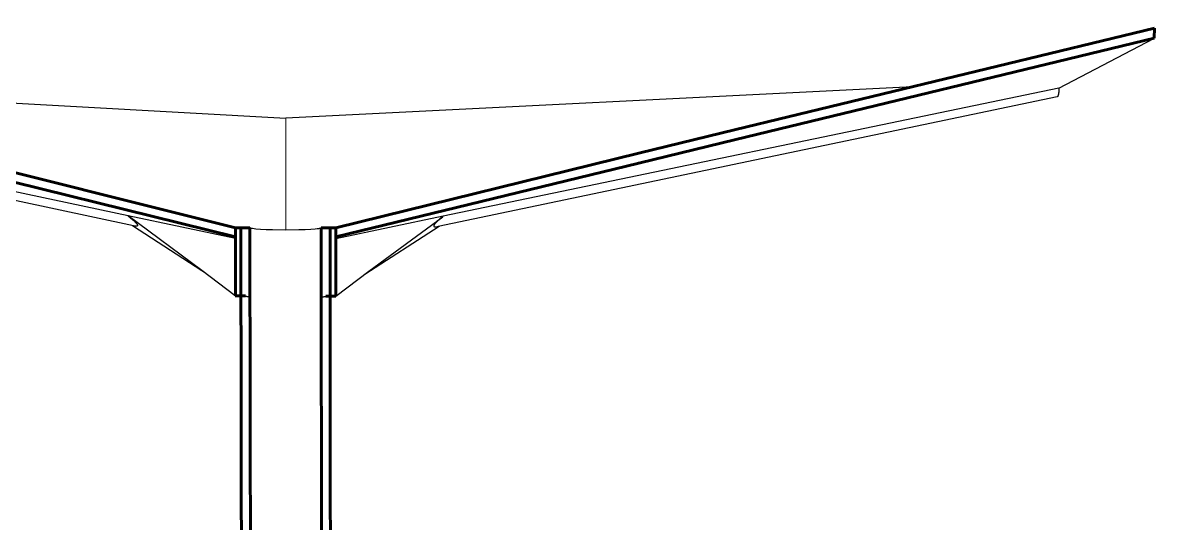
# Model space of a CAD drawing. Header units: millimetres. Extents: x 1.5 to 37.9, y -0.3 to 12.6.
# Drawn here: x 21.492 to 24.144, y 2.459 to 3.634 of the extents above; entities that cross this region are included whole.
import ezdxf

# ---------------------------------------------------------------- set-up
doc = ezdxf.new("R2010")
doc.units = ezdxf.units.MM
doc.layers.add('0.3', color=4, linetype='Continuous', lineweight=20)
doc.layers.add('0.6', color=1, linetype='Continuous', lineweight=60)

msp = doc.modelspace()

# ---------------------------------------------------------------- linework, layer by layer
at = {"layer": '0.3'}
msp.add_line((22.1087, 3.1472), (22.1087, 3.4098), dxfattribs=at)
at = {"layer": '0.3', "lineweight": -3}
for points in [[(23.9203, 3.4799), (24.1423, 3.5964), (24.1436, 3.5971)], [(21.7393, 3.1809), (20.2846, 3.4902)], [(20.6226, 3.4922), (22.1087, 3.4098)], [(23.5779, 3.4834), (22.1087, 3.4098)], [(23.9203, 3.4799), (22.478, 3.1796)], [(23.9203, 3.4799), (23.9203, 3.4779), (23.9202, 3.4759), (23.9201, 3.4739), (23.9199, 3.4721), (23.9197, 3.4703), (23.9195, 3.4686), (23.9192, 3.467), (23.9191, 3.4662), (23.9189, 3.4655), (23.9188, 3.4648), (23.9186, 3.4642), (23.9184, 3.4636), (23.9183, 3.4631), (23.9181, 3.4626), (23.918, 3.4624), (23.9179, 3.4621), (23.9178, 3.4619), (23.9177, 3.4617), (23.9176, 3.4615), (23.9175, 3.4613), (23.9174, 3.4612), (23.9173, 3.461), (23.9173, 3.4608), (23.9172, 3.4607), (23.9171, 3.4606), (23.9171, 3.4606), (23.917, 3.4605), (23.917, 3.4604), (23.9169, 3.4604), (23.9169, 3.4603), (23.9168, 3.4603), (23.9168, 3.4602), (23.9167, 3.4602), (23.9167, 3.4601), (23.9166, 3.4601), (23.9166, 3.4601), (23.9165, 3.46), (23.9165, 3.46), (23.9164, 3.46), (23.9164, 3.4599), (23.9164, 3.4599), (23.9164, 3.4599), (23.9163, 3.4599), (23.9163, 3.4599), (23.9163, 3.4599), (23.9163, 3.4599), (23.9163, 3.4598), (23.9162, 3.4598), (23.9162, 3.4598), (23.9162, 3.4598), (23.9162, 3.4598), (23.9161, 3.4598), (23.9161, 3.4598), (23.9161, 3.4598), (23.9161, 3.4598), (23.916, 3.4598), (23.916, 3.4598)], [(21.7519, 3.157), (20.2892, 3.4695)], [(23.916, 3.4598), (22.4658, 3.1557)], [(21.9125, 3.0526), (21.7393, 3.1809)], [(21.7393, 3.1809), (21.7501, 3.1719), (21.7527, 3.1697), (21.7541, 3.1683), (21.7556, 3.1669), (21.757, 3.1654), (21.7577, 3.1646), (21.7583, 3.1639), (21.759, 3.1631), (21.7592, 3.1627), (21.7595, 3.1624), (21.7598, 3.162), (21.76, 3.1617), (21.7602, 3.1613), (21.7605, 3.161), (21.7606, 3.1607), (21.7608, 3.1604), (21.7609, 3.1601), (21.761, 3.16), (21.761, 3.1599), (21.7611, 3.1597), (21.7611, 3.1596), (21.7612, 3.1595), (21.7612, 3.1594), (21.7612, 3.1592), (21.7613, 3.1591), (21.7613, 3.159), (21.7613, 3.1589), (21.7613, 3.1588), (21.7614, 3.1587), (21.7614, 3.1586), (21.7614, 3.1585), (21.7614, 3.1585), (21.7614, 3.1584), (21.7614, 3.1584), (21.7614, 3.1583), (21.7614, 3.1583), (21.7614, 3.1582), (21.7614, 3.1582), (21.7614, 3.1581), (21.7614, 3.1581), (21.7614, 3.1581), (21.7614, 3.158), (21.7614, 3.158), (21.7614, 3.1579), (21.7614, 3.1579), (21.7613, 3.1579), (21.7613, 3.1578), (21.7613, 3.1578), (21.7613, 3.1577), (21.7613, 3.1577), (21.7613, 3.1577), (21.7613, 3.1576), (21.7613, 3.1576), (21.7613, 3.1576), (21.7612, 3.1575), (21.7612, 3.1575), (21.7612, 3.1575), (21.7612, 3.1574), (21.7612, 3.1574), (21.7611, 3.1574), (21.7611, 3.1573), (21.7611, 3.1573), (21.7611, 3.1573), (21.7611, 3.1572), (21.761, 3.1572), (21.761, 3.1572), (21.761, 3.1571), (21.761, 3.1571), (21.7609, 3.1571), (21.7609, 3.1571), (21.7609, 3.157), (21.7609, 3.157), (21.7608, 3.157), (21.7608, 3.1569), (21.7608, 3.1569), (21.7607, 3.1569), (21.7607, 3.1569), (21.7607, 3.1569), (21.7607, 3.1568), (21.7606, 3.1568), (21.7606, 3.1568), (21.7605, 3.1567), (21.7605, 3.1567), (21.7604, 3.1567), (21.7603, 3.1566), (21.7602, 3.1566), (21.7602, 3.1566), (21.7601, 3.1565), (21.76, 3.1565), (21.7599, 3.1565), (21.7598, 3.1564), (21.7597, 3.1564), (21.7596, 3.1564), (21.7595, 3.1564), (21.7594, 3.1563), (21.7594, 3.1563), (21.7592, 3.1563), (21.759, 3.1562), (21.7587, 3.1562), (21.7585, 3.1562), (21.7583, 3.1562), (21.7581, 3.1562), (21.7579, 3.1562), (21.7576, 3.1562), (21.7572, 3.1562), (21.7567, 3.1562), (21.7562, 3.1562), (21.7557, 3.1563), (21.7552, 3.1564), (21.7542, 3.1565), (21.7532, 3.1567), (21.7523, 3.1569), (21.7514, 3.1571)], [(21.991, 3.1275), (21.7393, 3.1809)], [(21.912, 3.0519), (21.7495, 3.1575)], [(22.478, 3.1796), (22.2263, 3.1271)], [(22.2944, 3.0441), (22.4682, 3.1563)], [(22.3031, 3.0507), (22.4768, 3.1787)], [(22.478, 3.1796), (22.4769, 3.1788), (22.4717, 3.1747), (22.4691, 3.1725), (22.4664, 3.1703), (22.4639, 3.168), (22.4625, 3.1667), (22.4611, 3.1653), (22.4604, 3.1645), (22.4597, 3.1638), (22.4591, 3.1631), (22.4585, 3.1623), (22.4579, 3.1616), (22.4576, 3.1612), (22.4574, 3.1609), (22.4571, 3.1605), (22.4569, 3.1602), (22.4567, 3.1598), (22.4565, 3.1595), (22.4563, 3.1592), (22.4562, 3.1589), (22.4561, 3.1588), (22.4561, 3.1587), (22.456, 3.1585), (22.456, 3.1584), (22.4559, 3.1583), (22.4559, 3.1582), (22.4558, 3.1581), (22.4558, 3.158), (22.4558, 3.1578), (22.4558, 3.1577), (22.4557, 3.1576), (22.4557, 3.1575), (22.4557, 3.1574), (22.4557, 3.1573), (22.4557, 3.1572), (22.4557, 3.1571), (22.4557, 3.1571), (22.4557, 3.157), (22.4557, 3.157), (22.4557, 3.1569), (22.4557, 3.1569), (22.4557, 3.1569), (22.4557, 3.1568), (22.4557, 3.1568), (22.4557, 3.1567), (22.4557, 3.1567), (22.4557, 3.1567), (22.4557, 3.1566), (22.4557, 3.1566), (22.4557, 3.1565), (22.4557, 3.1565), (22.4558, 3.1565), (22.4558, 3.1564), (22.4558, 3.1564), (22.4558, 3.1563), (22.4558, 3.1563), (22.4558, 3.1563), (22.4558, 3.1562), (22.4559, 3.1562), (22.4559, 3.1562), (22.4559, 3.1561), (22.4559, 3.1561), (22.4559, 3.1561), (22.4559, 3.156), (22.456, 3.156), (22.456, 3.156), (22.456, 3.1559), (22.456, 3.1559), (22.4561, 3.1559), (22.4561, 3.1559), (22.4561, 3.1558), (22.4561, 3.1558), (22.4562, 3.1558), (22.4562, 3.1557), (22.4562, 3.1557), (22.4562, 3.1557), (22.4563, 3.1557), (22.4563, 3.1556), (22.4563, 3.1556), (22.4564, 3.1556), (22.4564, 3.1556), (22.4564, 3.1555), (22.4564, 3.1555), (22.4565, 3.1555), (22.4565, 3.1555), (22.4566, 3.1554), (22.4567, 3.1554), (22.4568, 3.1553), (22.4568, 3.1553), (22.4569, 3.1553), (22.457, 3.1552), (22.4571, 3.1552), (22.4572, 3.1552), (22.4572, 3.1551), (22.4573, 3.1551), (22.4574, 3.1551), (22.4575, 3.1551), (22.4576, 3.155), (22.4577, 3.155), (22.4578, 3.155), (22.458, 3.155), (22.4582, 3.1549), (22.4584, 3.1549), (22.4586, 3.1549), (22.4588, 3.1549), (22.4591, 3.1548), (22.4593, 3.1548), (22.4595, 3.1548), (22.46, 3.1548), (22.4605, 3.1549), (22.461, 3.1549), (22.4615, 3.1549), (22.462, 3.155), (22.463, 3.1551), (22.464, 3.1553), (22.4649, 3.1555), (22.4658, 3.1557)], [(22.1087, 3.1472), (22.0781, 3.1476), (22.0632, 3.1481), (22.0499, 3.1488), (22.0389, 3.1497), (22.0345, 3.1502), (22.031, 3.1506), (22.0295, 3.1509), (22.0283, 3.1511), (22.0277, 3.1513), (22.0272, 3.1514), (22.0267, 3.1515), (22.0263, 3.1516), (22.0261, 3.1517), (22.026, 3.1518), (22.0258, 3.1518), (22.0257, 3.1519), (22.0255, 3.1519), (22.0254, 3.152), (22.0253, 3.152), (22.0253, 3.1521), (22.0252, 3.1521), (22.0252, 3.1521), (22.0251, 3.1522), (22.0251, 3.1522), (22.025, 3.1522), (22.025, 3.1522), (22.025, 3.1523), (22.0249, 3.1523), (22.0249, 3.1523), (22.0249, 3.1524)], [(22.1918, 3.1523), (22.1918, 3.1523), (22.1918, 3.1523), (22.1918, 3.1522), (22.1918, 3.1522), (22.1918, 3.1522), (22.1918, 3.1521), (22.1918, 3.1521), (22.1917, 3.1521), (22.1917, 3.152), (22.1917, 3.152), (22.1916, 3.152), (22.1916, 3.152), (22.1916, 3.1519), (22.1915, 3.1519), (22.1915, 3.1519), (22.1915, 3.1518), (22.1914, 3.1518), (22.1914, 3.1518), (22.1913, 3.1517), (22.1913, 3.1517), (22.1912, 3.1517), (22.1911, 3.1517), (22.191, 3.1516), (22.1909, 3.1515), (22.1907, 3.1515), (22.1905, 3.1514), (22.1904, 3.1513), (22.1902, 3.1513), (22.19, 3.1512), (22.1895, 3.1511), (22.189, 3.151), (22.1885, 3.1509), (22.1873, 3.1506), (22.1858, 3.1504), (22.1842, 3.1501), (22.1824, 3.1499), (22.1781, 3.1494), (22.1673, 3.1486), (22.154, 3.148), (22.1391, 3.1475), (22.1087, 3.1472)], [(21.9214, 3.0458), (21.912, 3.0519)], [(21.9906, 2.993), (21.9125, 3.0526)], [(22.2263, 2.9924), (22.3031, 3.0507)]]:
    msp.add_lwpolyline(points, dxfattribs=at)
at = {"layer": '0.6'}
for p, q in [((22.0249, 3.1524), (21.991, 3.1524)), ((22.1918, 3.1523), (22.2262, 3.1523))]:
    msp.add_line(p, q, dxfattribs=at)
for points in [[(21.991, 3.1524), (21.2759, 3.3317), (21.0459, 3.3882), (20.0463, 3.6338)], [(21.991, 3.1318), (21.276, 3.3079), (21.046, 3.3644), (20.0465, 3.6099)], [(22.2262, 3.1523), (22.9361, 3.3279), (23.1633, 3.383), (24.1438, 3.6207)], [(24.1436, 3.5971), (24.1438, 3.6207)], [(22.2261, 3.1316), (22.936, 3.3042), (23.1632, 3.3593), (24.1436, 3.5971)], [(21.991, 3.1524), (21.9913, 2.993)], [(22.0039, 3.1524), (22.0063, 1.7826)], [(22.0249, 3.1524), (22.0263, 2.3174)], [(22.1924, 2.3175), (22.1918, 3.1523)], [(22.2137, 1.7831), (22.2126, 3.1523)], [(22.2263, 2.9924), (22.2262, 3.1523)], [(22.0143, 2.993), (21.9906, 2.993)], [(22.2263, 2.9924), (22.2027, 2.9924)]]:
    msp.add_lwpolyline(points, dxfattribs=at)
at = {"layer": '0.6', "lineweight": -3}
for points in [[(22.0143, 2.993), (22.0143, 2.993), (22.0143, 2.993), (22.0143, 2.9929), (22.0143, 2.9929), (22.0143, 2.9929), (22.0143, 2.9929), (22.0143, 2.9929), (22.0143, 2.9929), (22.0143, 2.9929), (22.0143, 2.9929), (22.0143, 2.9929), (22.0143, 2.9929), (22.0143, 2.9929), (22.0143, 2.9929), (22.0143, 2.9929), (22.0144, 2.9928), (22.0144, 2.9928), (22.0144, 2.9928), (22.0144, 2.9928), (22.0144, 2.9928), (22.0144, 2.9928), (22.0144, 2.9928), (22.0144, 2.9928), (22.0145, 2.9928), (22.0145, 2.9927), (22.0145, 2.9927), (22.0145, 2.9927), (22.0146, 2.9927), (22.0146, 2.9927), (22.0146, 2.9927), (22.0147, 2.9926), (22.0147, 2.9926), (22.0148, 2.9926), (22.0149, 2.9925), (22.015, 2.9925), (22.015, 2.9925), (22.0152, 2.9924), (22.0154, 2.9924), (22.0157, 2.9923), (22.0159, 2.9922), (22.0165, 2.9921), (22.0171, 2.992), (22.0178, 2.9918), (22.0186, 2.9917), (22.0206, 2.9915), (22.0251, 2.991)], [(22.1919, 2.9905), (22.1948, 2.9907), (22.197, 2.991), (22.1988, 2.9912), (22.1995, 2.9913), (22.2002, 2.9915), (22.2008, 2.9916), (22.2011, 2.9917), (22.2013, 2.9917), (22.2016, 2.9918), (22.2018, 2.9918), (22.202, 2.9919), (22.202, 2.9919), (22.2021, 2.992), (22.2022, 2.992), (22.2023, 2.992), (22.2023, 2.9921), (22.2024, 2.9921), (22.2024, 2.9921), (22.2025, 2.9921), (22.2025, 2.9921), (22.2025, 2.9922), (22.2025, 2.9922), (22.2026, 2.9922), (22.2026, 2.9922), (22.2026, 2.9922), (22.2026, 2.9922), (22.2026, 2.9923), (22.2027, 2.9923), (22.2027, 2.9923), (22.2027, 2.9923), (22.2027, 2.9923), (22.2027, 2.9923), (22.2027, 2.9923), (22.2027, 2.9923), (22.2027, 2.9923), (22.2027, 2.9923), (22.2027, 2.9923), (22.2027, 2.9923), (22.2027, 2.9923), (22.2027, 2.9924), (22.2027, 2.9924), (22.2027, 2.9924), (22.2027, 2.9924), (22.2027, 2.9924), (22.2027, 2.9924), (22.2027, 2.9924), (22.2028, 2.9924), (22.2028, 2.9924), (22.2028, 2.9924), (22.2028, 2.9924), (22.2028, 2.9924), (22.2028, 2.9924), (22.2028, 2.9924)]]:
    msp.add_lwpolyline(points, dxfattribs=at)

doc.saveas('drawing.dxf')
